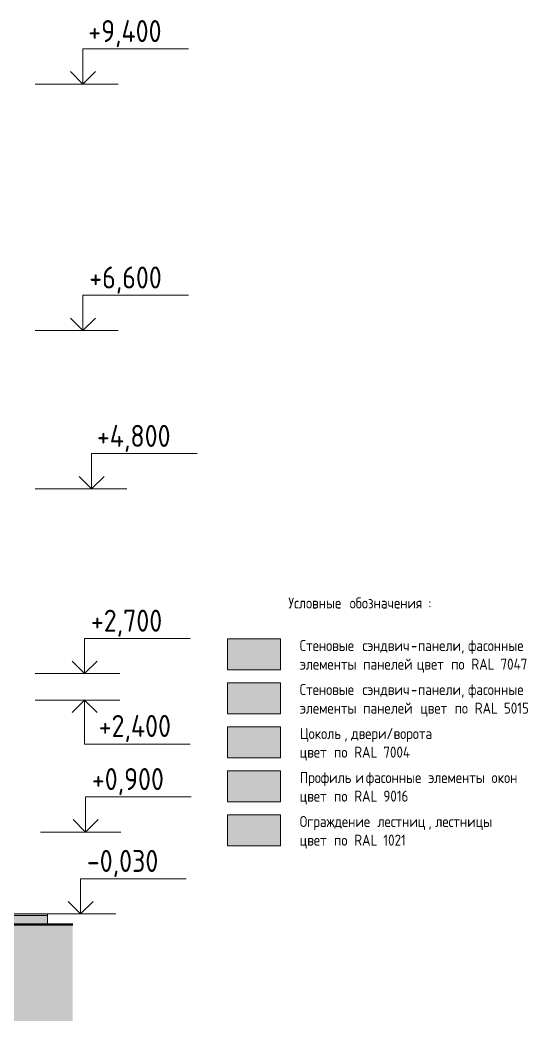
# Model space of a CAD drawing. Header units: millimetres. Extents: x 148937 to 2048786, y 870 to 351006.
# Drawn here: x 614321 to 620092, y 319907 to 331281 of the extents above; entities that cross this region are included whole.
import ezdxf

# ---------------------------------------------------------------- set-up
doc = ezdxf.new("R2010")
doc.units = ezdxf.units.MM
for name, color, linetype, lineweight in [('Высотные отметки', 7, 'Continuous', 9), ('Перекрытия', 7, 'Continuous', 18), ('Текстовые примечания', 52, 'Continuous', 25), ('Типовые аннотации', 7, 'Continuous', 9), ('Тонкие линии', 7, 'Continuous', 20), ('Элементы узлов', 7, 'Continuous', 18)]:
    doc.layers.add(name, color=color, linetype=linetype, lineweight=lineweight)
doc.layers.add('Линии', color=7, linetype='Continuous', lineweight=9, true_color=0x00a600)
doc.styles.add('GOST Common_1', font='GOST Common.ttf', dxfattribs={"width": 0.9, "height": 250})
doc.styles.add('GOST Common_2', font='GOST Common.ttf', dxfattribs={"width": 0.9, "height": 125})
doc.styles.add('GOST Common_B', font='', dxfattribs={"width": 0.9, "height": 125})
doc.styles.get('GOST Common_B').set_extended_font_data('GOST Common', bold=True)

# ---------------------------------------------------------------- blocks, each defined once
blk = doc.blocks.new('Высотные отметки - Стрелка вверх-5091-_О__Ф__А-В__Восточный')
at = {"layer": 'Типовые аннотации'}
for p, q in [((14316, 7000), (15516, 7000)), ((14316, 6600), (14316, 7000)), ((13916, 6600), (14716, 6600))]:
    blk.add_line(p, q, dxfattribs=at)
at = {"layer": 'Типовые аннотации', "lineweight": 20}
for q in [(14175, 6741), (14458, 6741)]:
    blk.add_line((14316, 6600), q, dxfattribs=at)
blk = doc.blocks.new('Высотные отметки - Стрелка вниз-5092-_О__Ф__А-В__Восточный')
at = {"layer": 'Типовые аннотации'}
for p, q in [((-1883, 2100), (-2683, 2100)), ((-2283, 2100), (-2283, 1600)), ((-2283, 1600), (-3483, 1600))]:
    blk.add_line(p, q, dxfattribs=at)
at = {"layer": 'Типовые аннотации', "lineweight": 20}
for q in [(-2425, 1959), (-2142, 1959)]:
    blk.add_line((-2283, 2100), q, dxfattribs=at)

msp = doc.modelspace()

# ---------------------------------------------------------------- hatches: boundary and pattern name
at = {"layer": 'Перекрытия', "true_color": 0xc0c0c0}
msp.add_hatch(color=9, dxfattribs=at).paths.add_polyline_path([(613947.96764, 321103.5814), (614632.63343, 321103.5814), (614632.63343, 321123.5814), (613134.63343, 321123.5814), (613134.63343, 321103.5814), (613139.63343, 321103.5814)], flags=0)
at = {"layer": 'Перекрытия', "true_color": 0xbabfc5}
msp.add_hatch(color=9, dxfattribs=at).paths.add_polyline_path([(614632.63343, 321003.5814), (614632.63343, 321103.5814), (613134.63343, 321102.4814), (614112.63343, 321053.5814), (614112.63343, 321003.5814), (614212.63343, 321003.5814)], flags=0)
at = {"layer": 'Элементы узлов', "lineweight": 20, "true_color": 0xcfd0cf}
msp.add_hatch(color=254, dxfattribs=at).paths.add_polyline_path([(617278.64985, 323897.36035), (617278.64985, 324247.36035), (616678.64985, 324247.36035), (616678.64985, 323897.36035)], flags=0)
at = {"layer": 'Элементы узлов', "lineweight": 20, "true_color": 0x2874b2}
msp.add_hatch(color=155, dxfattribs=at).paths.add_polyline_path([(617278.64985, 323397.36035), (617278.64985, 323747.36035), (616678.64985, 323747.36035), (616678.64985, 323397.36035)], flags=0)
at = {"layer": 'Элементы узлов', "lineweight": 20, "true_color": 0x9ea0a1}
msp.add_hatch(color=253, dxfattribs=at).paths.add_polyline_path([(617278.64985, 322897.36035), (617278.64985, 323247.36035), (616678.64985, 323247.36035), (616678.64985, 322897.36035)], flags=0)
at = {"layer": 'Элементы узлов', "lineweight": 20, "true_color": 0xf7fbf5}
msp.add_hatch(color=7, dxfattribs=at).paths.add_polyline_path([(617278.64985, 322397.36035), (617278.64985, 322747.36035), (616678.64985, 322747.36035), (616678.64985, 322397.36035)], flags=0)
at = {"layer": 'Элементы узлов', "lineweight": 20, "true_color": 0xeec900}
msp.add_hatch(color=40, dxfattribs=at).paths.add_polyline_path([(617278.64985, 321897.36035), (617278.64985, 322247.36035), (616678.64985, 322247.36035), (616678.64985, 321897.36035)], flags=0)
at = {"layer": 'Элементы узлов', "true_color": 0xffffff}
msp.add_hatch(color=7, dxfattribs=at).paths.add_polyline_path([(598330.84055, 319906.52059), (614919.63343, 319906.52059), (614919.63343, 321003.5814), (598330.84055, 321003.5814)], flags=0)

# ---------------------------------------------------------------- linework, layer by layer
at = {"layer": 'Высотные отметки'}
for p, q in [((614994.63343, 330553.5814), (615035.97512, 330553.5814)), ((614994.63343, 327753.5814), (615035.97512, 327753.5814)), ((614994.63343, 325953.5814), (615134.34311, 325953.5814)), ((614994.63343, 323853.5814), (615054.7621, 323853.5814)), ((614994.63343, 323553.5814), (615054.7621, 323553.5814)), ((615054.63343, 322053.5814), (615065.8454, 322053.5814)), ((614367.55859, 321123.5814), (614612.65713, 321123.5814)), ((614612.65713, 321123.5814), (615009.14006, 321123.5814))]:
    msp.add_line(p, q, dxfattribs=at)
at = {"layer": 'Линии', "color": 7, "true_color": 0xffffff}
for p, q in [((614994.63343, 330553.5814), (614494.63343, 330553.5814)), ((614994.63343, 327753.5814), (614494.63343, 327753.5814)), ((614994.63343, 325953.5814), (614494.63343, 325953.5814)), ((614994.63343, 323853.5814), (614494.63343, 323853.5814)), ((614994.63343, 323553.5814), (614494.63343, 323553.5814)), ((615054.63343, 322053.5814), (614554.63343, 322053.5814))]:
    msp.add_line(p, q, dxfattribs=at)
at = {"layer": 'Линии', "color": 7, "lineweight": 18}
for p, q in [((613134.63343, 321123.5814), (614632.63343, 321123.5814)), ((614632.63343, 321003.5814), (614632.63343, 321123.5814)), ((613134.63343, 321103.5814), (614632.63343, 321103.5814))]:
    msp.add_line(p, q, dxfattribs=at)
at = {"layer": 'Линии', "color": 7, "lineweight": 50}
msp.add_line((614919.63343, 321003.5814), (598330.84055, 321003.5814), dxfattribs=at)
at = {"layer": 'Тонкие линии'}
for p, q in [((617278.64985, 324247.36035), (616678.64985, 324247.36035)), ((616678.64985, 324247.36035), (616678.64985, 323897.36035)), ((617278.64985, 323897.36035), (617278.64985, 324247.36035)), ((616678.64985, 323897.36035), (617278.64985, 323897.36035)), ((617278.64985, 323747.36035), (616678.64985, 323747.36035)), ((616678.64985, 323747.36035), (616678.64985, 323397.36035)), ((617278.64985, 323397.36035), (617278.64985, 323747.36035)), ((616678.64985, 323397.36035), (617278.64985, 323397.36035)), ((617278.64985, 323247.36035), (616678.64985, 323247.36035)), ((616678.64985, 323247.36035), (616678.64985, 322897.36035)), ((617278.64985, 322897.36035), (617278.64985, 323247.36035)), ((616678.64985, 322897.36035), (617278.64985, 322897.36035)), ((617278.64985, 322747.36035), (616678.64985, 322747.36035)), ((616678.64985, 322747.36035), (616678.64985, 322397.36035)), ((617278.64985, 322397.36035), (617278.64985, 322747.36035)), ((616678.64985, 322397.36035), (617278.64985, 322397.36035)), ((617278.64985, 322247.36035), (616678.64985, 322247.36035)), ((616678.64985, 322247.36035), (616678.64985, 321897.36035)), ((617278.64985, 321897.36035), (617278.64985, 322247.36035)), ((616678.64985, 321897.36035), (617278.64985, 321897.36035))]:
    msp.add_line(p, q, dxfattribs=at)

# ---------------------------------------------------------------- block references
at = {"layer": 'Высотные отметки', "lineweight": 20}
for p in [(600719.63343, 323953.5814), (600719.63343, 321153.5814), (600818.00142, 319353.5814), (600738.42041, 317253.5814), (600749.50371, 315453.5814), (600692.79837, 314523.5814)]:
    msp.add_blockref('Высотные отметки - Стрелка вверх-5091-_О__Ф__А-В__Восточный', p, dxfattribs=at)
at = {"layer": 'Высотные отметки', "lineweight": 20, "extrusion": (0, 0, -1)}
msp.add_blockref('Высотные отметки - Стрелка вниз-5092-_О__Ф__А-В__Восточный', (-612771.28332, 321453.5814), dxfattribs=at)

# ---------------------------------------------------------------- texts
at = {"layer": 'Высотные отметки', "char_height": 250, "attachment_point": 1, "line_spacing_factor": 1.022761, "style": 'GOST Common_1'}
for s, insert, width in [('+9,400', (615095.98502, 331280.28848), 1055.9762435), ('+6,600', (615107.29905, 328480.28848), 1028.8225687), ('+4,800', (615194.35301, 326680.28848), 1055.9762435), ('+2,700', (615126.08603, 324580.28848), 1028.8225687), ('+2,400', (615214.772, 323384.13806), 1055.9762435), ('+0,900', (615137.16933, 322780.28848), 1028.8225687), ('-0,030', (615080.46399, 321850.28848), 1028.8225687)]:
    msp.add_mtext(s, dxfattribs=dict(at, insert=insert, width=width))
at = {"layer": 'Текстовые примечания', "char_height": 125, "attachment_point": 1}
for s, insert, width, style in [('Условные', (617369.70764, 324718.64858), 793.670625, 'GOST Common_B'), ('обозначения', (618066.22326, 324718.64858), 1082.278125, 'GOST Common_B'), ('\\fGOST Common|b1|i0|c204|p34|;\\W.9;:', (618959.19201, 324718.64858), 43.291125, 'GOST Common_B'), ('Стеновые', (617499.11716, 324235.68567), 815.3161875, 'GOST Common_2'), ('сэндвич', (618210.5156, 324235.68567), 667.4048438, 'GOST Common_2'), ('панели', (618841.54685, 324235.68567), 595.2529687, 'GOST Common_2'), ('фасонные', (619410.07029, 324235.68567), 811.7085937, 'GOST Common_2'), ('\\fGOST Common|b0|i0|c204|p34|;\\W.9;-', (618761.17966, 324235.68567), 97.4050312, 'GOST Common_2'), (', ', (619332.67966, 324235.68567), 93.7974375, 'GOST Common_2'), ('элементы', (617499.11716, 324024.019), 826.1389688, 'GOST Common_2'), ('панелей', (618219.44529, 324024.019), 692.658, 'GOST Common_2'), ('цвет', (618829.6406, 324024.019), 425.6960625, 'GOST Common_2'), ('по', (619219.57029, 324024.019), 194.8100625, 'GOST Common_2'), (' RAL 7047', (619380.30466, 324024.019), 822.531375, 'GOST Common_2'), ('Стеновые', (617499.11716, 323735.68567), 815.3161875, 'GOST Common_2'), ('фасонные', (619410.07029, 323735.68567), 811.7085937, 'GOST Common_2'), ('сэндвич', (618210.5156, 323735.68567), 667.4048438, 'GOST Common_2'), ('\\fGOST Common|b0|i0|c204|p34|;\\W.9;-', (618761.17966, 323735.68567), 97.4050312, 'GOST Common_2'), ('панели', (618841.54685, 323735.68567), 595.2529687, 'GOST Common_2'), (', ', (619332.67966, 323735.68567), 93.7974375, 'GOST Common_2'), ('панелей', (618219.44529, 323524.019), 692.658, 'GOST Common_2'), (' RAL 5015', (619418.99997, 323524.019), 782.8478437, 'GOST Common_2'), ('элементы', (617499.11716, 323524.019), 826.1389688, 'GOST Common_2'), ('цвет', (618868.33591, 323524.019), 425.6960625, 'GOST Common_2'), ('по', (619258.2656, 323524.019), 194.8100625, 'GOST Common_2'), ('Цоколь', (617499.11716, 323235.68567), 613.2909375, 'GOST Common_2'), ('двери', (618082.52341, 323235.68567), 487.0251563, 'GOST Common_2'), ('\\fGOST Common|b0|i0|c204|p34|;\\W.9;/', (618484.35935, 323235.68567), 97.4050312, 'GOST Common_2'), ('ворота', (618564.72654, 323235.68567), 620.506125, 'GOST Common_2'), (', ', (618005.13279, 323235.68567), 93.7974375, 'GOST Common_2'), ('цвет', (617499.11716, 323024.019), 425.6960625, 'GOST Common_2'), ('по', (617889.04685, 323024.019), 194.8100625, 'GOST Common_2'), (' RAL 7004', (618049.78122, 323024.019), 822.531375, 'GOST Common_2'), ('Профиль', (617499.11716, 322735.68567), 717.9111562, 'GOST Common_2'), ('\\fGOST Common|b0|i0|c204|p34|;\\W.9;и', (618130.14841, 322735.68567), 97.4050312, 'GOST Common_2'), ('фасонные', (618249.21091, 322735.68567), 811.7085937, 'GOST Common_2'), ('элементы', (618957.63279, 322735.68567), 826.1389688, 'GOST Common_2'), ('окон', (619677.96091, 322735.68567), 389.620125, 'GOST Common_2'), ('цвет', (617499.11716, 322524.019), 425.6960625, 'GOST Common_2'), ('по', (617889.04685, 322524.019), 194.8100625, 'GOST Common_2'), (' RAL 9016', (618049.78122, 322524.019), 782.8478437, 'GOST Common_2'), ('Ограждение', (617499.11716, 322235.68567), 1020.9490312, 'GOST Common_2'), ('лестниц', (618380.17966, 322235.68567), 703.4807813, 'GOST Common_2'), ('лестницы', (619037.99997, 322235.68567), 811.7085937, 'GOST Common_2'), (' RAL 1021', (618049.78122, 322024.019), 753.9870937, 'GOST Common_2'), (', ', (618960.60935, 322235.68567), 93.7974375, 'GOST Common_2'), ('цвет', (617499.11716, 322024.019), 425.6960625, 'GOST Common_2'), ('по', (617889.04685, 322024.019), 194.8100625, 'GOST Common_2')]:
    msp.add_mtext(s, dxfattribs=dict(at, insert=insert, width=width, style=style))

doc.saveas('drawing.dxf')
